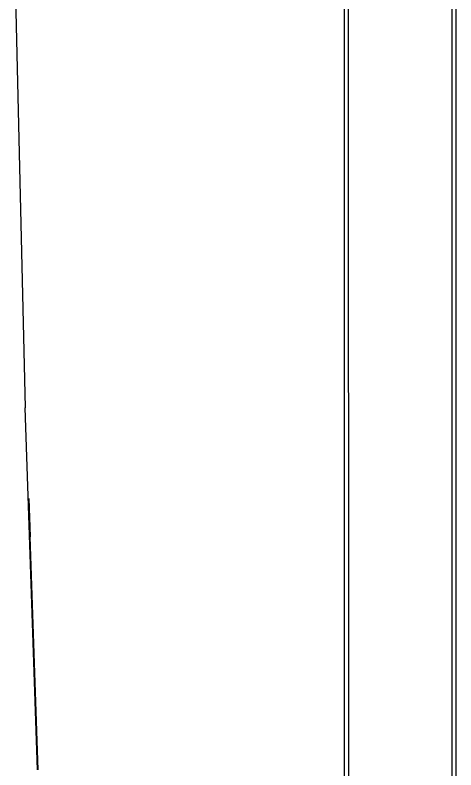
# Model space of a CAD drawing. Header units: millimetres. Extents: x -41292 to 298682, y -22072 to 33155.
# Drawn here: x 29407.4 to 29461.7, y 3892 to 3985 of the extents above; entities that cross this region are included whole.
import ezdxf

# ---------------------------------------------------------------- set-up
doc = ezdxf.new("R2010")
doc.units = ezdxf.units.MM

# ---------------------------------------------------------------- blocks, each defined once
blk = doc.blocks.new('AHSISHEUD')
for p, q in [((30075.276, 21981.927), (30075.313, 21499.843)), ((30075.795, 21981.927), (30075.83, 21500.851)), ((30088.565, 21981.92), (30088.583, 21512.08)), ((30089.083, 21981.92), (30089.083, 21524.3)), ((30034.751, 21637.741), (30036.006, 21584.702)), ((30037.516, 21540.115), (30036.006, 21584.702)), ((30036.433, 21573.517), (30036.613, 21568.792)), ((30037.588, 21540.115), (30036.613, 21568.792))]:
    blk.add_line(p, q)

msp = doc.modelspace()

# ---------------------------------------------------------------- block references
msp.add_blockref('AHSISHEUD', (-627.372, -17648.087))

doc.saveas('drawing.dxf')
